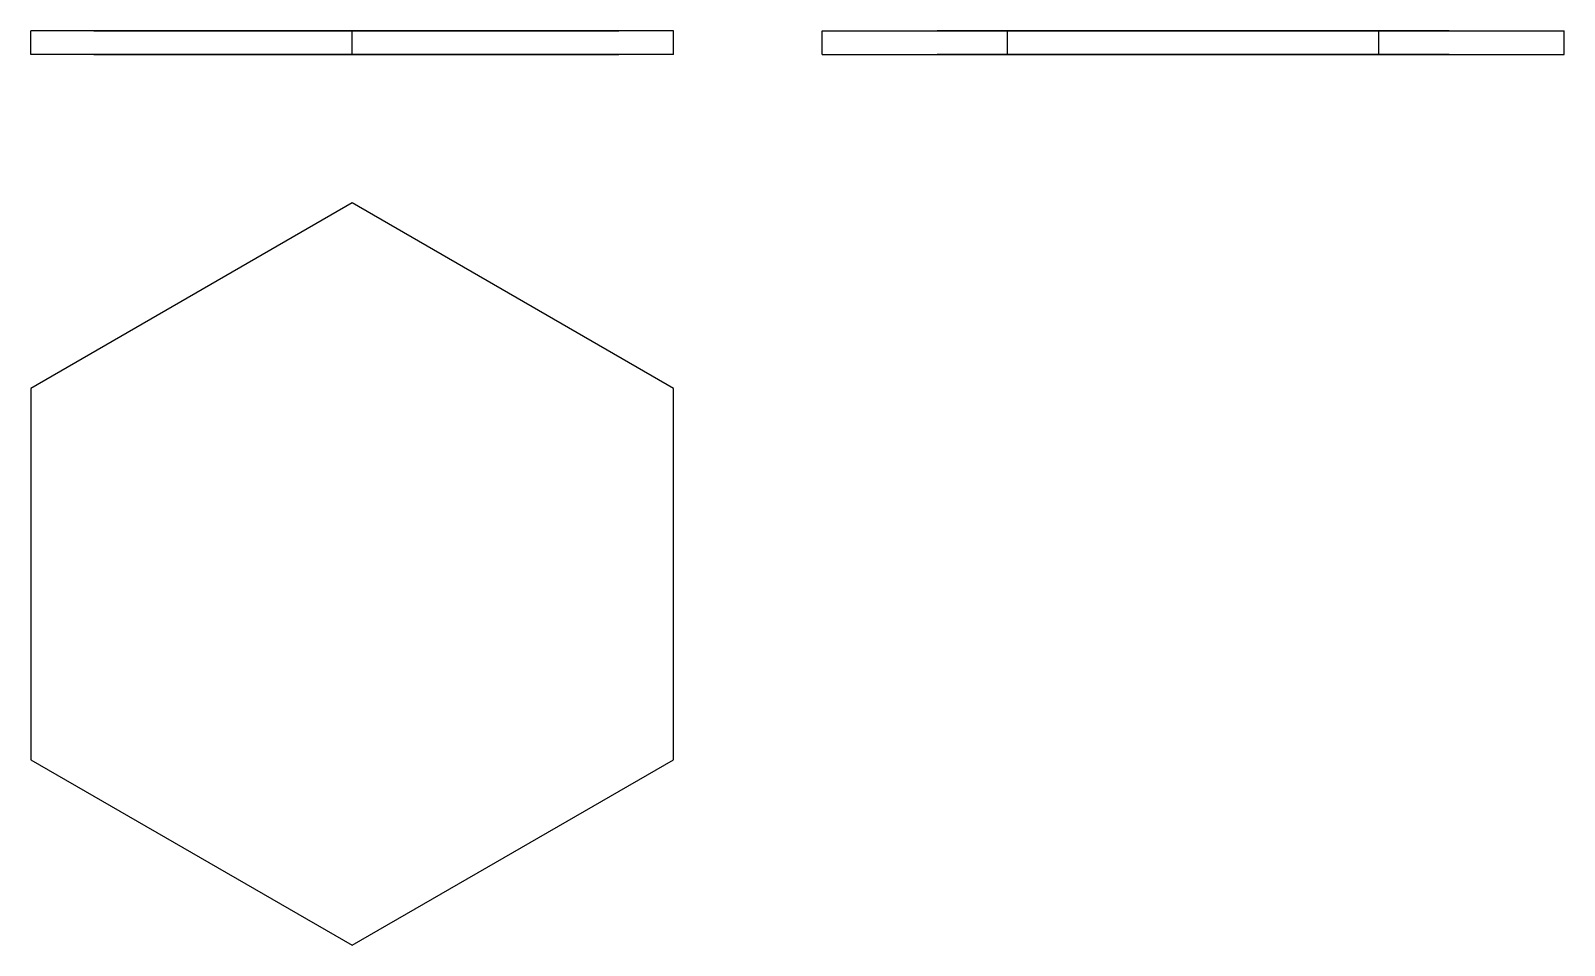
# Model space of a CAD drawing. Extents: x 0 to 2.76, y 0 to 1.64.
import ezdxf

# ---------------------------------------------------------------- set-up
doc = ezdxf.new("R2010")
doc.units = 0
doc.linetypes.add('HIDDEN', pattern=[0.066693, 0.044484, -0.022209])
for name, color, linetype in [('FRONT', 7, 'CONTINUOUS'), ('FRONT_HID', 7, 'HIDDEN'), ('LEFT', 7, 'CONTINUOUS'), ('LEFT_HID', 7, 'HIDDEN'), ('TOP', 7, 'CONTINUOUS')]:
    doc.layers.add(name, color=color, linetype=linetype)

msp = doc.modelspace()

# ---------------------------------------------------------------- linework, layer by layer
at = {"layer": 'FRONT'}
for p, q in [((0, 1.600622), (0, 1.643484)), ((0.577575, 1.643484), (0, 1.643484)), ((1.155149, 1.643484), (0.577575, 1.643484)), ((0.577575, 1.600622), (0.577575, 1.643484)), ((1.155149, 1.600622), (1.155149, 1.643484)), ((0.577575, 1.600622), (0, 1.600622)), ((1.155149, 1.600622), (0.577575, 1.600622))]:
    msp.add_line(p, q, dxfattribs=at)
at = {"layer": 'FRONT_HID', "linetype": 'HIDDEN'}
for p, q in [((0.143911, 1.643484), (0.113479, 1.643484)), ((0.113479, 1.643484), (0.143911, 1.643484)), ((0.174344, 1.643484), (0.143911, 1.643484)), ((0.143911, 1.643484), (0.174344, 1.643484)), ((0.204776, 1.643484), (0.174344, 1.643484)), ((0.174344, 1.643484), (0.204776, 1.643484)), ((0.235209, 1.643484), (0.204776, 1.643484)), ((0.204776, 1.643484), (0.235209, 1.643484)), ((0.265641, 1.643484), (0.235209, 1.643484)), ((0.235209, 1.643484), (0.265641, 1.643484)), ((0.296074, 1.643484), (0.265641, 1.643484)), ((0.265641, 1.643484), (0.296074, 1.643484)), ((0.326506, 1.643484), (0.296074, 1.643484)), ((0.296074, 1.643484), (0.326506, 1.643484)), ((0.356939, 1.643484), (0.326506, 1.643484)), ((0.326506, 1.643484), (0.356939, 1.643484)), ((0.387371, 1.643484), (0.356939, 1.643484)), ((0.356939, 1.643484), (0.387371, 1.643484)), ((0.417804, 1.643484), (0.387371, 1.643484)), ((0.387371, 1.643484), (0.417804, 1.643484)), ((0.448236, 1.643484), (0.417804, 1.643484)), ((0.417804, 1.643484), (0.448236, 1.643484)), ((0.478669, 1.643484), (0.448236, 1.643484)), ((0.448236, 1.643484), (0.478669, 1.643484)), ((0.509101, 1.643484), (0.478669, 1.643484)), ((0.478669, 1.643484), (0.509101, 1.643484)), ((0.539534, 1.643484), (0.509101, 1.643484)), ((0.509101, 1.643484), (0.539534, 1.643484)), ((0.569966, 1.643484), (0.539534, 1.643484)), ((0.539534, 1.643484), (0.569966, 1.643484)), ((0.600399, 1.643484), (0.569966, 1.643484)), ((0.569966, 1.643484), (0.600399, 1.643484)), ((0.630831, 1.643484), (0.600399, 1.643484)), ((0.600399, 1.643484), (0.630831, 1.643484)), ((0.661264, 1.643484), (0.630831, 1.643484)), ((0.630831, 1.643484), (0.661264, 1.643484)), ((0.691696, 1.643484), (0.661264, 1.643484)), ((0.661264, 1.643484), (0.691696, 1.643484)), ((0.722129, 1.643484), (0.691696, 1.643484)), ((0.691696, 1.643484), (0.722129, 1.643484)), ((0.752561, 1.643484), (0.722129, 1.643484)), ((0.722129, 1.643484), (0.752561, 1.643484)), ((0.782994, 1.643484), (0.752561, 1.643484)), ((0.752561, 1.643484), (0.782994, 1.643484)), ((0.813426, 1.643484), (0.782994, 1.643484)), ((0.782994, 1.643484), (0.813426, 1.643484)), ((0.843859, 1.643484), (0.813426, 1.643484)), ((0.813426, 1.643484), (0.843859, 1.643484)), ((0.874292, 1.643484), (0.843859, 1.643484)), ((0.843859, 1.643484), (0.874292, 1.643484)), ((0.904724, 1.643484), (0.874292, 1.643484)), ((0.874292, 1.643484), (0.904724, 1.643484)), ((0.935157, 1.643484), (0.904724, 1.643484)), ((0.904724, 1.643484), (0.935157, 1.643484)), ((0.965589, 1.643484), (0.935157, 1.643484)), ((0.935157, 1.643484), (0.965589, 1.643484)), ((0.996022, 1.643484), (0.965589, 1.643484)), ((0.965589, 1.643484), (0.996022, 1.643484)), ((1.026454, 1.643484), (0.996022, 1.643484)), ((0.996022, 1.643484), (1.026454, 1.643484)), ((1.056887, 1.643484), (1.026454, 1.643484)), ((1.026454, 1.643484), (1.056887, 1.643484)), ((0.143911, 1.600622), (0.113479, 1.600622)), ((0.113479, 1.600622), (0.143911, 1.600622)), ((0.174344, 1.600622), (0.143911, 1.600622)), ((0.143911, 1.600622), (0.174344, 1.600622)), ((0.204776, 1.600622), (0.174344, 1.600622)), ((0.174344, 1.600622), (0.204776, 1.600622)), ((0.235209, 1.600622), (0.204776, 1.600622)), ((0.204776, 1.600622), (0.235209, 1.600622)), ((0.265641, 1.600622), (0.235209, 1.600622)), ((0.235209, 1.600622), (0.265641, 1.600622)), ((0.296074, 1.600622), (0.265641, 1.600622)), ((0.265641, 1.600622), (0.296074, 1.600622)), ((0.326506, 1.600622), (0.296074, 1.600622)), ((0.296074, 1.600622), (0.326506, 1.600622)), ((0.356939, 1.600622), (0.326506, 1.600622)), ((0.326506, 1.600622), (0.356939, 1.600622)), ((0.387371, 1.600622), (0.356939, 1.600622)), ((0.356939, 1.600622), (0.387371, 1.600622)), ((0.417804, 1.600622), (0.387371, 1.600622)), ((0.387371, 1.600622), (0.417804, 1.600622)), ((0.448236, 1.600622), (0.417804, 1.600622)), ((0.417804, 1.600622), (0.448236, 1.600622)), ((0.478669, 1.600622), (0.448236, 1.600622)), ((0.448236, 1.600622), (0.478669, 1.600622)), ((0.509101, 1.600622), (0.478669, 1.600622)), ((0.478669, 1.600622), (0.509101, 1.600622)), ((0.539534, 1.600622), (0.509101, 1.600622)), ((0.509101, 1.600622), (0.539534, 1.600622)), ((0.569966, 1.600622), (0.539534, 1.600622)), ((0.539534, 1.600622), (0.569966, 1.600622)), ((0.600399, 1.600622), (0.569966, 1.600622)), ((0.569966, 1.600622), (0.600399, 1.600622)), ((0.630831, 1.600622), (0.600399, 1.600622)), ((0.600399, 1.600622), (0.630831, 1.600622)), ((0.661264, 1.600622), (0.630831, 1.600622)), ((0.630831, 1.600622), (0.661264, 1.600622)), ((0.691696, 1.600622), (0.661264, 1.600622)), ((0.661264, 1.600622), (0.691696, 1.600622)), ((0.722129, 1.600622), (0.691696, 1.600622)), ((0.691696, 1.600622), (0.722129, 1.600622)), ((0.752561, 1.600622), (0.722129, 1.600622)), ((0.722129, 1.600622), (0.752561, 1.600622)), ((0.782994, 1.600622), (0.752561, 1.600622)), ((0.752561, 1.600622), (0.782994, 1.600622)), ((0.813426, 1.600622), (0.782994, 1.600622)), ((0.782994, 1.600622), (0.813426, 1.600622)), ((0.843859, 1.600622), (0.813426, 1.600622)), ((0.813426, 1.600622), (0.843859, 1.600622)), ((0.874292, 1.600622), (0.843859, 1.600622)), ((0.843859, 1.600622), (0.874292, 1.600622)), ((0.904724, 1.600622), (0.874292, 1.600622)), ((0.874292, 1.600622), (0.904724, 1.600622)), ((0.935157, 1.600622), (0.904724, 1.600622)), ((0.904724, 1.600622), (0.935157, 1.600622)), ((0.965589, 1.600622), (0.935157, 1.600622)), ((0.935157, 1.600622), (0.965589, 1.600622)), ((0.996022, 1.600622), (0.965589, 1.600622)), ((0.965589, 1.600622), (0.996022, 1.600622)), ((1.026454, 1.600622), (0.996022, 1.600622)), ((0.996022, 1.600622), (1.026454, 1.600622)), ((1.056887, 1.600622), (1.026454, 1.600622)), ((1.026454, 1.600622), (1.056887, 1.600622))]:
    msp.add_line(p, q, dxfattribs=at)
at = {"layer": 'LEFT'}
for p, q in [((1.421919, 1.643484), (1.755382, 1.643484)), ((1.421919, 1.600622), (1.421919, 1.643484)), ((1.755382, 1.600622), (1.755382, 1.643484)), ((1.755382, 1.643484), (2.422308, 1.643484)), ((2.422308, 1.600622), (2.422308, 1.643484)), ((2.422308, 1.643484), (2.755771, 1.643484)), ((2.755771, 1.600622), (2.755771, 1.643484)), ((1.421919, 1.600622), (1.755382, 1.600622)), ((1.755382, 1.600622), (2.422308, 1.600622)), ((2.422308, 1.600622), (2.755771, 1.600622))]:
    msp.add_line(p, q, dxfattribs=at)
at = {"layer": 'LEFT_HID', "linetype": 'HIDDEN'}
for p, q in [((1.643803, 1.643484), (1.628968, 1.643484)), ((1.628968, 1.643484), (1.658638, 1.643484)), ((1.673472, 1.643484), (1.643803, 1.643484)), ((1.658638, 1.643484), (1.688307, 1.643484)), ((1.703142, 1.643484), (1.673472, 1.643484)), ((1.688307, 1.643484), (1.717977, 1.643484)), ((1.732811, 1.643484), (1.703142, 1.643484)), ((1.717977, 1.643484), (1.747646, 1.643484)), ((1.762481, 1.643484), (1.732811, 1.643484)), ((1.747646, 1.643484), (1.777316, 1.643484)), ((1.79215, 1.643484), (1.762481, 1.643484)), ((1.777316, 1.643484), (1.806985, 1.643484)), ((1.82182, 1.643484), (1.79215, 1.643484)), ((1.806985, 1.643484), (1.836655, 1.643484)), ((1.851489, 1.643484), (1.82182, 1.643484)), ((1.836655, 1.643484), (1.866324, 1.643484)), ((1.881159, 1.643484), (1.851489, 1.643484)), ((1.866324, 1.643484), (1.895993, 1.643484)), ((1.910828, 1.643484), (1.881159, 1.643484)), ((1.895993, 1.643484), (1.925663, 1.643484)), ((1.940498, 1.643484), (1.910828, 1.643484)), ((1.925663, 1.643484), (1.955332, 1.643484)), ((1.970167, 1.643484), (1.940498, 1.643484)), ((1.955332, 1.643484), (1.985002, 1.643484)), ((1.999837, 1.643484), (1.970167, 1.643484)), ((1.985002, 1.643484), (2.014671, 1.643484)), ((2.029506, 1.643484), (1.999837, 1.643484)), ((2.014671, 1.643484), (2.044341, 1.643484)), ((2.059176, 1.643484), (2.029506, 1.643484)), ((2.044341, 1.643484), (2.07401, 1.643484)), ((2.088845, 1.643484), (2.059176, 1.643484)), ((2.07401, 1.643484), (2.10368, 1.643484)), ((2.118515, 1.643484), (2.088845, 1.643484)), ((2.10368, 1.643484), (2.133349, 1.643484)), ((2.148184, 1.643484), (2.118515, 1.643484)), ((2.133349, 1.643484), (2.163019, 1.643484)), ((2.177854, 1.643484), (2.148184, 1.643484)), ((2.163019, 1.643484), (2.192688, 1.643484)), ((2.207523, 1.643484), (2.177854, 1.643484)), ((2.192688, 1.643484), (2.222358, 1.643484)), ((2.237193, 1.643484), (2.207523, 1.643484)), ((2.222358, 1.643484), (2.252027, 1.643484)), ((2.266862, 1.643484), (2.237193, 1.643484)), ((2.252027, 1.643484), (2.281697, 1.643484)), ((2.296532, 1.643484), (2.266862, 1.643484)), ((2.281697, 1.643484), (2.311366, 1.643484)), ((2.326201, 1.643484), (2.296532, 1.643484)), ((2.311366, 1.643484), (2.341036, 1.643484)), ((2.355871, 1.643484), (2.326201, 1.643484)), ((2.341036, 1.643484), (2.370705, 1.643484)), ((2.38554, 1.643484), (2.355871, 1.643484)), ((2.370705, 1.643484), (2.400375, 1.643484)), ((2.41521, 1.643484), (2.38554, 1.643484)), ((2.400375, 1.643484), (2.430044, 1.643484)), ((2.444879, 1.643484), (2.41521, 1.643484)), ((2.430044, 1.643484), (2.459714, 1.643484)), ((2.474549, 1.643484), (2.444879, 1.643484)), ((2.459714, 1.643484), (2.489383, 1.643484)), ((2.504218, 1.643484), (2.474549, 1.643484)), ((2.489383, 1.643484), (2.519053, 1.643484)), ((2.533888, 1.643484), (2.504218, 1.643484)), ((2.519053, 1.643484), (2.548722, 1.643484)), ((2.548722, 1.643484), (2.533888, 1.643484)), ((1.643803, 1.600622), (1.628968, 1.600622)), ((1.628968, 1.600622), (1.658638, 1.600622)), ((1.673472, 1.600622), (1.643803, 1.600622)), ((1.658638, 1.600622), (1.688307, 1.600622)), ((1.703142, 1.600622), (1.673472, 1.600622)), ((1.688307, 1.600622), (1.717977, 1.600622)), ((1.732811, 1.600622), (1.703142, 1.600622)), ((1.717977, 1.600622), (1.747646, 1.600622)), ((1.762481, 1.600622), (1.732811, 1.600622)), ((1.747646, 1.600622), (1.777316, 1.600622)), ((1.79215, 1.600622), (1.762481, 1.600622)), ((1.777316, 1.600622), (1.806985, 1.600622)), ((1.82182, 1.600622), (1.79215, 1.600622)), ((1.806985, 1.600622), (1.836655, 1.600622)), ((1.851489, 1.600622), (1.82182, 1.600622)), ((1.836655, 1.600622), (1.866324, 1.600622)), ((1.881159, 1.600622), (1.851489, 1.600622)), ((1.866324, 1.600622), (1.895993, 1.600622)), ((1.910828, 1.600622), (1.881159, 1.600622)), ((1.895993, 1.600622), (1.925663, 1.600622)), ((1.940498, 1.600622), (1.910828, 1.600622)), ((1.925663, 1.600622), (1.955332, 1.600622)), ((1.970167, 1.600622), (1.940498, 1.600622)), ((1.955332, 1.600622), (1.985002, 1.600622)), ((1.999837, 1.600622), (1.970167, 1.600622)), ((1.985002, 1.600622), (2.014671, 1.600622)), ((2.029506, 1.600622), (1.999837, 1.600622)), ((2.014671, 1.600622), (2.044341, 1.600622)), ((2.059176, 1.600622), (2.029506, 1.600622)), ((2.044341, 1.600622), (2.07401, 1.600622)), ((2.088845, 1.600622), (2.059176, 1.600622)), ((2.07401, 1.600622), (2.10368, 1.600622)), ((2.118515, 1.600622), (2.088845, 1.600622)), ((2.10368, 1.600622), (2.133349, 1.600622)), ((2.148184, 1.600622), (2.118515, 1.600622)), ((2.133349, 1.600622), (2.163019, 1.600622)), ((2.177854, 1.600622), (2.148184, 1.600622)), ((2.163019, 1.600622), (2.192688, 1.600622)), ((2.207523, 1.600622), (2.177854, 1.600622)), ((2.192688, 1.600622), (2.222358, 1.600622)), ((2.237193, 1.600622), (2.207523, 1.600622)), ((2.222358, 1.600622), (2.252027, 1.600622)), ((2.266862, 1.600622), (2.237193, 1.600622)), ((2.252027, 1.600622), (2.281697, 1.600622)), ((2.296532, 1.600622), (2.266862, 1.600622)), ((2.281697, 1.600622), (2.311366, 1.600622)), ((2.326201, 1.600622), (2.296532, 1.600622)), ((2.311366, 1.600622), (2.341036, 1.600622)), ((2.355871, 1.600622), (2.326201, 1.600622)), ((2.341036, 1.600622), (2.370705, 1.600622)), ((2.38554, 1.600622), (2.355871, 1.600622)), ((2.370705, 1.600622), (2.400375, 1.600622)), ((2.41521, 1.600622), (2.38554, 1.600622)), ((2.400375, 1.600622), (2.430044, 1.600622)), ((2.444879, 1.600622), (2.41521, 1.600622)), ((2.430044, 1.600622), (2.459714, 1.600622)), ((2.474549, 1.600622), (2.444879, 1.600622)), ((2.459714, 1.600622), (2.489383, 1.600622)), ((2.504218, 1.600622), (2.474549, 1.600622)), ((2.489383, 1.600622), (2.519053, 1.600622)), ((2.533888, 1.600622), (2.504218, 1.600622)), ((2.519053, 1.600622), (2.548722, 1.600622)), ((2.548722, 1.600622), (2.533888, 1.600622))]:
    msp.add_line(p, q, dxfattribs=at)
at = {"layer": 'TOP'}
for p, q in [((0.577575, 1.333851), (0, 1.000389)), ((1.155149, 1.000389), (0.577575, 1.333851)), ((0, 1.000389), (0, 0.333463)), ((1.155149, 0.333463), (1.155149, 1.000389)), ((0, 0.333463), (0.577575, 0)), ((0.577575, 0), (1.155149, 0.333463))]:
    msp.add_line(p, q, dxfattribs=at)

doc.saveas('drawing.dxf')
